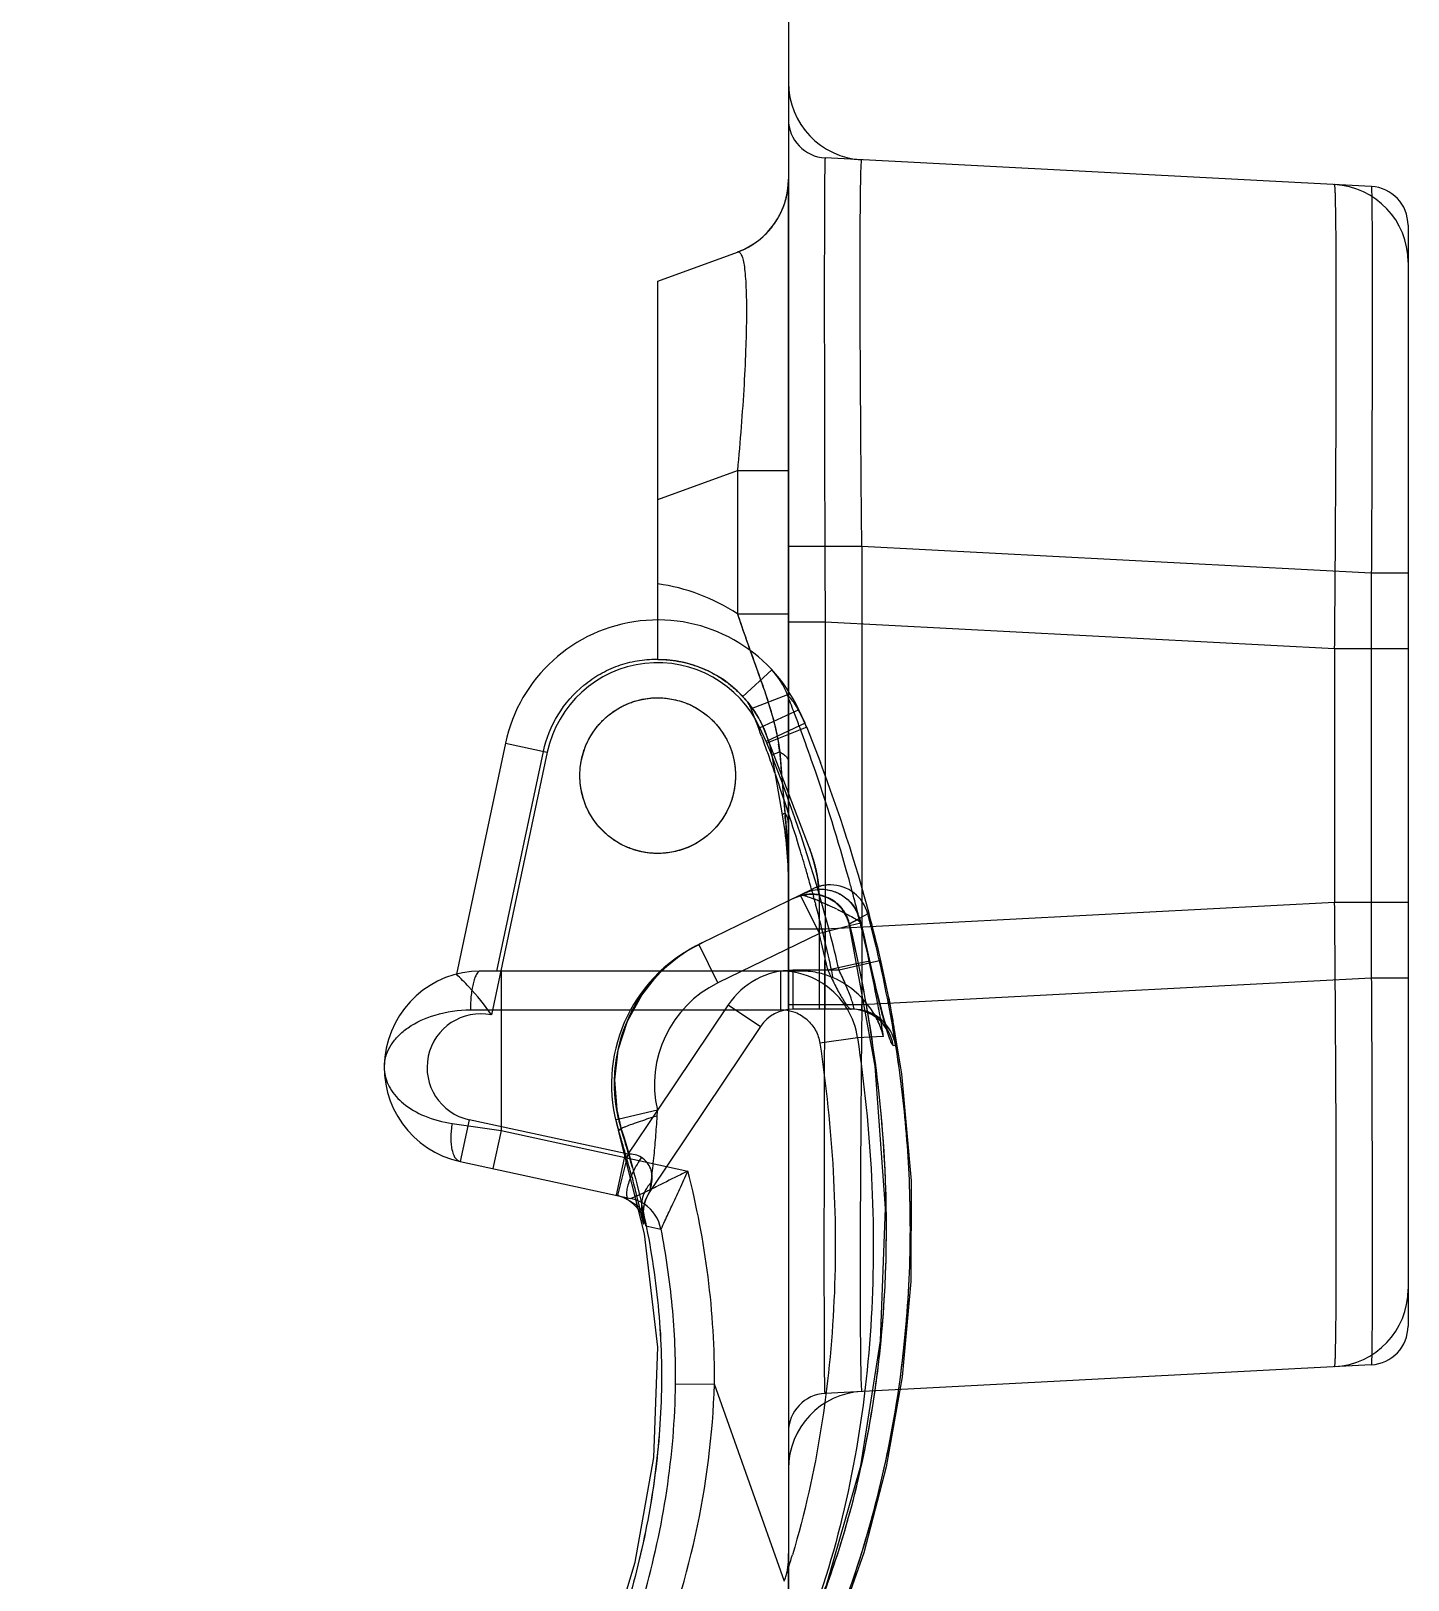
# Model space of a CAD drawing. Header units: millimetres. Extents: x 23075 to 24509, y -21593 to -20579.
# Drawn here: x 23379.43 to 23397.21, y -20778.27 to -20758.27 of the extents above; entities that cross this region are included whole.
import ezdxf

# ---------------------------------------------------------------- set-up
doc = ezdxf.new("R2010")
doc.units = ezdxf.units.MM
doc.header["$LTSCALE"] = 8
doc.layers.add('Cav-cor', color=30, linetype='Continuous')

# ---------------------------------------------------------------- blocks, each defined once
blk = doc.blocks.new('20160901.135302')
at = {"layer": 'Cav-cor', "color": 241}
for p, q in [((-3.62, 171.689), (-3.62, 148.389)), ((-3.62, 171.689), (-3.62, 148.389)), ((-3.62, 171.689), (-3.62, 148.389)), ((3.906, 148.294), (-3.146, 148.664)), ((-3.62, 137.674), (-3.62, 148.389)), ((4.38, 147.795), (4.38, 133.582)), ((-5.308, 147.074), (-4.278, 147.449)), ((-5.308, 147.074), (-4.278, 147.449)), ((-5.308, 147.074), (-4.278, 147.449)), ((-5.308, 142.189), (-5.308, 147.074)), ((-5.308, 142.189), (-5.308, 147.074)), ((-5.308, 142.189), (-5.308, 147.074)), ((-5.308, 144.255), (-4.278, 144.63)), ((-4.278, 144.63), (-4.278, 142.778)), ((-4.278, 144.63), (-3.62, 144.63)), ((-2.672, 143.646), (-3.62, 143.646)), ((-2.672, 143.646), (-2.672, 137.731)), ((3.906, 143.301), (-2.672, 143.646)), ((3.906, 143.301), (3.906, 138.076)), ((4.38, 143.301), (3.906, 143.301)), ((-4.278, 142.778), (-3.62, 142.778)), ((-3.146, 142.672), (-3.62, 142.672)), ((-3.146, 142.672), (-3.146, 138.705)), ((3.432, 142.327), (-3.146, 142.672)), ((-4.113, 142.3), (-4.01, 142.014)), ((3.432, 142.327), (3.432, 139.05)), ((4.38, 142.327), (3.432, 142.327)), ((-3.835, 142.056), (-4.209, 141.709)), ((-3.633, 141.731), (-4.101, 141.55)), ((-3.487, 141.538), (-3.988, 141.304)), ((-3.406, 141.364), (-3.487, 141.538)), ((-3.426, 141.403), (-3.465, 141.487)), ((-3.4, 141.347), (-3.426, 141.403)), ((-3.907, 141.131), (-3.988, 141.304)), ((-3.966, 141.198), (-3.942, 141.133)), ((-3.406, 141.365), (-3.907, 141.131)), ((-3.349, 139.751), (-3.906, 141.221)), ((-3.349, 139.751), (-3.906, 141.221)), ((-3.349, 139.751), (-3.906, 141.221)), ((-3.384, 141.313), (-3.897, 141.108)), ((-3.484, 141.337), (-3.464, 141.285)), ((-3.383, 141.312), (-3.4, 141.347)), ((-3.384, 141.313), (-3.383, 141.312)), ((-3.383, 141.312), (-3.208, 140.86)), ((-7.275, 141.106), (-7.908, 138.126)), ((-7.386, 138.166), (-6.783, 141.002)), ((-7.275, 141.106), (-6.734, 140.992)), ((-3.733, 140.995), (-3.71, 140.727)), ((-6.734, 140.992), (-7.455, 137.599)), ((-3.696, 140.182), (-3.831, 140.949)), ((-3.71, 140.727), (-3.709, 140.713)), ((-3.709, 140.713), (-3.708, 140.698)), ((-3.708, 140.698), (-3.666, 140.204)), ((-3.666, 140.204), (-3.664, 140.184)), ((-4.739, 138.528), (-3.303, 139.228)), ((-4.739, 138.528), (-3.303, 139.228)), ((-3.557, 139.104), (-3.302, 139.226)), ((-3.325, 139.231), (-3.32, 139.216)), ((-3.32, 139.216), (-3.316, 139.199)), ((-3.316, 139.199), (-3.312, 139.186)), ((-3.302, 139.226), (-3.303, 139.228)), ((-3.23, 139.257), (-3.23, 139.255)), ((-3.215, 139.259), (-3.216, 139.261)), ((-3.439, 139.144), (-3.556, 139.103)), ((-3.459, 139.137), (-3.464, 139.148)), ((-3.221, 138.65), (-3.459, 139.137)), ((-3.318, 139.156), (-3.439, 139.144)), ((-3.221, 139.145), (-3.318, 139.156)), ((-3.312, 139.186), (-3.306, 139.165)), ((-3.306, 139.165), (-3.297, 139.129)), ((-3.276, 139.052), (-3.27, 139.029)), ((-3.221, 139.148), (-3.221, 139.145)), ((-3.218, 137.674), (-3.218, 139.042)), ((3.432, 139.05), (-3.146, 138.705)), ((4.38, 139.05), (3.432, 139.05)), ((-2.595, 138.904), (-2.83, 138.776)), ((-2.83, 138.776), (-2.71, 138.842)), ((-3.218, 138.652), (-4.532, 138.012)), ((-3.146, 138.705), (-3.62, 138.705)), ((-2.831, 138.748), (-3.218, 138.652)), ((-3.176, 138.662), (-3.173, 138.65)), ((-3.146, 138.638), (-3.148, 138.175)), ((-3.146, 138.705), (-3.146, 138.651)), ((-3.146, 138.651), (-3.146, 138.638)), ((-2.83, 138.776), (-2.836, 138.775)), ((-2.685, 138.784), (-2.831, 138.748)), ((-2.685, 138.784), (-2.688, 138.783)), ((-4.776, 138.508), (-4.739, 138.528)), ((-4.773, 138.505), (-4.774, 138.508)), ((-4.532, 138.012), (-4.773, 138.505)), ((-4.738, 138.526), (-4.739, 138.528)), ((-3.116, 138.199), (-3.111, 138.176)), ((-2.741, 138.257), (-3.111, 138.176)), ((-2.427, 138.3), (-2.966, 138.176)), ((-2.571, 138.294), (-2.741, 138.257)), ((-3.456, 138.166), (-7.595, 138.166)), ((-7.331, 138.166), (-7.331, 136.106)), ((-5.352, 138.064), (-5.517, 137.853)), ((-3.723, 138.166), (-3.723, 137.664)), ((-3.563, 138.176), (-3.563, 137.674)), ((-3.111, 138.176), (-3.563, 138.176)), ((-3.148, 138.175), (-3.15, 137.671)), ((-2.966, 138.176), (-3.111, 138.176)), ((3.906, 138.076), (-2.672, 137.731)), ((4.38, 138.076), (3.906, 138.076)), ((-5.517, 137.852), (-5.704, 137.513)), ((-7.726, 137.664), (-3.723, 137.664)), ((-4.398, 137.731), (-5.312, 136.369)), ((-4.398, 137.731), (-3.981, 137.451)), ((-2.672, 137.731), (-3.62, 137.731)), ((-3.62, 137.674), (-3.62, 130.644)), ((-2.812, 137.674), (-3.563, 137.674)), ((-2.733, 137.668), (-2.812, 137.674)), ((-2.782, 137.674), (-2.812, 137.674)), ((-2.673, 137.653), (-2.672, 137.731)), ((-5.704, 137.513), (-5.822, 137.144)), ((-3.981, 137.451), (-5.41, 135.32)), ((-2.728, 137.305), (-3.214, 137.233)), ((-2.566, 137.313), (-2.728, 137.305)), ((-2.484, 137.316), (-2.566, 137.313)), ((-2.392, 137.32), (-2.484, 137.316)), ((-2.268, 137.206), (-2.237, 137.207)), ((-5.822, 137.144), (-5.867, 136.76)), ((-5.867, 136.76), (-5.837, 136.374)), ((-7.961, 136.197), (-7.331, 136.106)), ((-7.741, 136.246), (-7.858, 135.706)), ((-5.728, 135.811), (-7.741, 136.246)), ((-5.805, 136.253), (-5.85, 136.243)), ((-5.837, 136.374), (-5.778, 136.126)), ((-5.312, 136.369), (-5.805, 136.253)), ((-5.312, 136.369), (-5.692, 135.802)), ((-7.331, 136.106), (-7.437, 135.615)), ((-7.331, 136.106), (-5.193, 135.644)), ((-5.815, 136.109), (-5.778, 136.126)), ((-5.778, 136.126), (-5.78, 136.125)), ((-5.778, 136.126), (-5.778, 136.126)), ((-5.743, 136.011), (-5.745, 136.01)), ((-5.743, 136.011), (-5.7, 135.865)), ((-5.743, 136.011), (-5.743, 136.011)), ((-5.728, 135.811), (-5.845, 135.271)), ((-5.692, 135.802), (-5.828, 135.267)), ((-5.7, 135.865), (-5.674, 135.776)), ((-7.858, 135.706), (-5.654, 135.229)), ((-5.674, 135.776), (-5.646, 135.675)), ((-5.193, 135.644), (-4.917, 135.584)), ((-5.556, 135.274), (-5.651, 135.229)), ((-5.505, 135.035), (-5.512, 135.069)), ((-5.512, 135.069), (-5.511, 135.069)), ((-5.511, 135.069), (-5.509, 135.059)), ((-5.511, 135.069), (-5.508, 135.052)), ((-5.509, 135.059), (-5.498, 135.012)), ((-5.508, 135.052), (-5.509, 135.059)), ((-5.498, 135.012), (-5.49, 134.98)), ((-5.495, 134.975), (-5.495, 134.973)), ((-5.493, 134.902), (-5.487, 134.911)), ((-5.49, 134.98), (-5.485, 134.962)), ((-5.485, 134.962), (-5.482, 134.954)), ((-5.46, 134.878), (-5.267, 134.833)), ((3.906, 133.083), (-3.146, 132.713)), ((-5.078, 132.837), (-4.576, 132.831)), ((-3.673, 130.284), (-4.576, 132.831)), ((-3.62, 116.386), (-3.62, 130.644))]:
    blk.add_line(p, q, dxfattribs=at)
for points in [[(-3.414, 139.172), (-3.322, 139.206), (-3.227, 139.222)], [(-3.227, 139.222), (-3.199, 139.223), (-3.132, 139.219), (-3.067, 139.206), (-3.006, 139.186), (-2.95, 139.159), (-2.899, 139.126), (-2.854, 139.089), (-2.814, 139.049), (-2.781, 139.006), (-2.753, 138.963), (-2.731, 138.919), (-2.714, 138.877), (-2.7, 138.836), (-2.688, 138.794), (-2.685, 138.784)], [(-2.836, 138.775), (-2.866, 138.863), (-2.928, 138.965), (-3.013, 139.05), (-3.116, 139.112), (-3.221, 139.145)], [(-4.693, 127.292), (-3.787, 128.751), (-3.13, 130.239), (-2.686, 131.778), (-2.432, 133.393), (-2.365, 135.106), (-2.499, 136.938), (-2.836, 138.775)], [(-2.685, 138.784), (-2.657, 138.669), (-2.598, 138.415)], [(-2.598, 138.415), (-2.534, 138.131), (-2.51, 138.023), (-2.486, 137.922), (-2.463, 137.827), (-2.441, 137.741), (-2.42, 137.662), (-2.401, 137.592), (-2.384, 137.53), (-2.368, 137.479), (-2.355, 137.438), (-2.345, 137.408), (-2.342, 137.399)], [(-2.324, 137.821), (-2.16, 136.839), (-2.037, 135.459), (-2.041, 134.157), (-2.152, 132.928), (-2.357, 131.764), (-2.647, 130.656), (-3.019, 129.598), (-3.462, 128.606), (-3.967, 127.685), (-4.531, 126.83), (-5.133, 126.051), (-5.764, 125.341), (-6.418, 124.686), (-7.094, 124.079), (-7.783, 123.531), (-8.485, 123.051), (-9.194, 122.646), (-9.891, 122.323), (-10.557, 122.083), (-11.173, 121.917), (-11.733, 121.8), (-12.273, 121.709)], [(-2.628, 137.641), (-2.635, 137.644), (-2.733, 137.668)], [(-2.342, 137.399), (-2.339, 137.392), (-2.339, 137.392), (-2.349, 137.412), (-2.374, 137.451), (-2.415, 137.502), (-2.474, 137.556), (-2.548, 137.605), (-2.628, 137.641)], [(-13.4, 123.037), (-12.124, 123.48), (-10.794, 124.057), (-9.609, 124.721), (-8.589, 125.463), (-7.744, 126.272), (-7.048, 127.161), (-6.464, 128.161), (-5.975, 129.291), (-5.597, 130.536), (-5.359, 131.885), (-5.308, 133.31), (-5.479, 134.771), (-5.815, 136.109)], [(-5.778, 136.126), (-5.771, 136.103), (-5.743, 136.011)], [(-5.482, 134.954), (-5.482, 134.952), (-5.482, 134.952), (-5.487, 134.968), (-5.501, 134.999), (-5.521, 135.038), (-5.548, 135.077), (-5.579, 135.116), (-5.617, 135.154), (-5.664, 135.191), (-5.673, 135.197)], [(-5.444, 135.259), (-5.466, 135.206), (-5.482, 135.153), (-5.492, 135.101)], [(-5.404, 135.329), (-5.417, 135.31), (-5.444, 135.259)], [(-5.495, 134.973), (-5.495, 134.974), (-5.496, 134.98), (-5.498, 134.993), (-5.501, 135.012), (-5.505, 135.035)], [(-5.492, 135.101), (-5.497, 135.052), (-5.498, 135.012)], [(-5.498, 135.012), (-5.496, 134.985), (-5.495, 134.975)]]:
    blk.add_lwpolyline(points, dxfattribs=at)
blk.add_circle((-5.308, 140.689), 1.005, dxfattribs=at)
for centre, radius, start, end in [((-2.62, 149.638), 1, 179.9997, 267), ((-3.12, 149.163), 0.5, 179.9994, 267), ((-4.62, 148.389), 1, 290, 0), ((3.38, 147.32), 1, 0, 87), ((3.88, 147.795), 0.5, 0, 87), ((-5.65, 140.689), 2.499, 56.6979, 82.1421), ((-5.308, 140.689), 2.01, 25, 168), ((-5.308, 140.689), 1.457, 25, 168), ((-5.308, 140.689), 1.5, 90, 90.4306), ((-5.308, 140.689), 1.5, 20.7778, 90), ((-21.388, 135.777), 18.464, 19.3185, 19.7445), ((-4.573, 141.371), 1.007, 20.972, 42.8517), ((-4.581, 141.363), 0.515, 21.2417, 30.8111), ((-4.177, 141.19), 0.768, 43.218, 44.8749), ((-30.265, 131.397), 28.566, 20.7452, 21.2093), ((-30.082, 131.448), 27.876, 20.4725, 21.2469), ((-29.551, 131.667), 27.803, 20.3531, 20.7449), ((-4.246, 141.184), 0.838, 21.2201, 25.0048), ((-5.308, 140.689), 1.5, 10, 20.7778), ((-28.3, 132.127), 26.47, 19.1866, 20.2397), ((-4.316, 140.939), 1.005, 21.7709, 24.9711), ((-28.775, 131.936), 26.481, 19.867, 20.322), ((-4.317, 140.94), 0.453, 21.7929, 25.0014), ((-6.455, 140.66), 2.742, 7.0106, 9.1122), ((-28.115, 132.174), 25.779, 19.3268, 19.8673), ((-25.433, 133.103), 23.442, 15.4491, 19.2383), ((-26.2, 132.832), 23.754, 16.8415, 19.3582), ((-8.62, 139.313), 5, 0, 10), ((-13.067, 139.262), 9.448, 3.8809, 5.6048), ((-3.883, 140.051), 0.263, 0.0552, 11.2981), ((-12.387, 139.307), 8.767, 0.0446, 3.8881), ((-24.124, 133.472), 21.582, 16.0415, 16.811), ((-5.218, 139.042), 2, 3.0378, 20.7778), ((-23.511, 133.649), 20.944, 15.4579, 16.04), ((-3.082, 138.774), 0.505, 105.3985, 116.0099), ((-3.082, 138.774), 0.506, 107.0744, 116.0088), ((-3.081, 138.773), 0.506, 105.3985, 107.0779), ((-3.076, 138.749), 0.529, 95.5398, 105.3222), ((-3.087, 138.755), 0.523, 94.3431, 96.6061), ((-3.075, 138.753), 0.525, 91.236, 95.5868), ((-3.08, 138.776), 0.502, 14.8666, 89.7355), ((-3.08, 138.776), 0.502, 14.8666, 89.7355), ((-23.344, 133.702), 21.269, 14.9695, 15.3917), ((-22.796, 133.848), 20.702, 14.0212, 14.9718), ((-3.317, 138.611), 0.547, 102.7093, 115.9412), ((-3.32, 138.624), 0.534, 90.3887, 102.6499), ((-3.32, 138.632), 0.526, 79.1322, 90.3742), ((-7.482, 128.63), 11.274, 68.1243, 68.2866), ((-23.028, 133.782), 20.443, 14.9398, 15.1626), ((-5.85, 132.695), 6.894, 67.8496, 68.1221), ((-22.673, 133.876), 20.076, 14.1533, 14.8733), ((-5.215, 134.255), 5.209, 67.4677, 67.8493), ((-20.3, 134.19), 17.786, 12.9497, 16.225), ((-5.218, 139.042), 2, 2.8736, 3.0378), ((-5.218, 139.042), 2, 0, 2.8736), ((-5.827, 133.018), 6.587, 64.5242, 65.6179), ((-22.366, 133.956), 20.258, 13.8454, 14.0184), ((-21.701, 134.117), 19.575, 12.2487, 13.8535), ((-19.942, 134.278), 17.97, 12.9306, 14.9319), ((-20.119, 134.452), 17.411, 12.4273, 13.9108), ((-22.328, 133.963), 19.72, 13.7844, 14.1522), ((-21.797, 134.092), 19.174, 12.4108, 13.7509), ((-20.122, 134.462), 17.962, 12.316, 13.9201), ((-3.895, 136.701), 2.01, 116, 197.1464), ((-3.857, 136.719), 2.013, 115.9887, 197.1577), ((-3.858, 136.719), 2.011, 116.006, 197.1622), ((-3.892, 136.7), 2.012, 116.0094, 136.9257), ((-21.3, 134.203), 18.665, 11.9873, 12.4066), ((-20.639, 134.348), 18.487, 10.7284, 12.2472), ((-18.798, 134.53), 16.799, 11.2991, 12.9692), ((-7.595, 136.922), 1.244, 90, 257.797), ((-3.853, 136.716), 2.017, 138.0293, 142.8256), ((-3.896, 136.704), 2.006, 136.9386, 138.0633), ((-3.893, 136.702), 1.457, 116.0001, 193.2061), ((-3.563, 137.171), 1.005, 90, 146.135), ((-3.723, 137.158), 1.008, 63.0436, 89.9945), ((-3.456, 137.135), 1.031, 76.6585, 89.9817), ((-3.722, 137.162), 1.004, 30.732, 63.0346), ((-3.454, 137.144), 1.022, 66.2378, 76.6319), ((-13.682, 135.548), 11.583, 10.2641, 11.317), ((-7.595, 136.922), 0.691, 78.3506, 257.797), ((-3.563, 137.171), 0.502, 90, 146.135), ((-3.723, 137.134), 0.529, 84.2625, 89.9916), ((-3.723, 137.138), 0.526, 68.8735, 84.266), ((-3.721, 137.143), 0.521, 58.9526, 68.857), ((-3.721, 137.162), 1.003, 8.2712, 30.732), ((-2.813, 137.122), 0.552, 8.793, 89.9334), ((-2.783, 137.121), 0.552, 8.9441, 89.9687), ((-19.909, 134.488), 17.744, 9.8376, 10.7238), ((-3.718, 137.147), 0.515, 48.9779, 58.9379), ((-3.438, 137.057), 1.078, 24.7866, 28.3677), ((-3.425, 137.064), 1.063, 13.9751, 24.788), ((-19.536, 134.553), 17.366, 9.3902, 9.836), ((-19.357, 134.583), 17.184, 9.1671, 9.3898), ((-3.853, 136.719), 2.016, 168.7019, 178.2789), ((-8.34, 136.922), 0.499, 174.8795, 186.4305), ((-3.852, 136.72), 2.018, 189.0068, 194.8494), ((-3.898, 136.701), 2.005, 193.2077, 197.1583), ((-4.047, 136.218), 1.274, 173.2066, 176.5762), ((-20.032, 131.718), 14.881, 16.7221, 17.1648), ((-5.625, 135.8), 0.365, 115.4441, 117.0203), ((-19.337, 131.937), 14.189, 16.6845, 17.1694), ((-19.337, 131.937), 14.189, 16.6845, 17.1694), ((-19.747, 131.803), 14.584, 16.3778, 16.7224), ((-87.584, 111.367), 85.469, 16.61858, 16.75838), ((-23.116, 130.803), 18.137, 15.4687, 16.6882), ((-19.505, 131.874), 14.331, 15.5305, 16.3775), ((-5.951, 134.778), 1.056, 75.8111, 77.7967), ((-19.293, 131.934), 14.111, 14.686, 15.5269), ((-10.167, 134.415), 4.694, 15.0132, 15.6225), ((-18.671, 163.102), 30.764, 295.576, 295.7519), ((-5.951, 134.778), 0.504, 75.8127, 77.7968), ((-5.95, 134.782), 0.5, 71.4374, 75.8165), ((-5.954, 134.779), 0.504, 11.3474, 56.1485), ((-5.761, 134.737), 0.503, 63.4721, 77.7531), ((-16.622, 158.823), 26.02, 295.1692, 295.4307), ((-4.952, 135.012), 0.552, 146.1315, 179.0231), ((-4.946, 135.021), 0.552, 147.2297, 184.6876), ((-16.969, 159.547), 26.822, 295.4352, 295.574), ((-4.951, 135.025), 0.547, 146.1368, 147.2474), ((-5.758, 134.742), 0.498, 56.0494, 63.4616), ((13.846, 139.826), 19.934, 193.8546, 193.9891), ((-9.18, 134.374), 3.734, 9.3956, 10.469), ((-4.949, 135.013), 0.555, 179.0231, 191.4647), ((-5.76, 134.739), 0.502, 10.8327, 56.0512), ((-7.941, 134.58), 2.478, 9.1474, 9.3638), ((-4.946, 135.021), 0.552, 184.6876, 191.5338), ((3.38, 134.057), 1, 273, 0), ((3.88, 133.582), 0.5, 273, 0), ((-2.62, 131.74), 1, 93, 180.0003), ((-3.12, 132.214), 0.5, 93, 180.0006), ((-14.641, 133.942), 11.558, 342.589, 343.3478), ((-14.482, 133.892), 11.391, 341.9537, 342.5887), ((-4.845, 130.639), 1.225, 344.1177, 347.0063)]:
    blk.add_arc(centre, radius, start, end, dxfattribs=at)
at = {"layer": 'Cav-cor', "color": 241, "extrusion": (0, 0, -1)}
blk.add_ellipse((-4.62, 130.644), major_axis=(0, 1.12), ratio=0.892507, start_param=1.570796, end_param=1.823828, dxfattribs=at)
at = {"layer": 'Cav-cor', "color": 241}
for points, knots in [([(-3.146, 148.664), (-3.147, 148.664), (-3.147, 148.66), (-3.148, 148.656), (-3.148, 148.646), (-3.149, 148.634), (-3.149, 148.618), (-3.15, 148.589), (-3.151, 148.544), (-3.152, 148.48), (-3.153, 148.402), (-3.153, 148.31), (-3.154, 148.204), (-3.155, 148.085), (-3.156, 147.901), (-3.156, 147.639), (-3.157, 147.29), (-3.157, 146.897), (-3.157, 146.462), (-3.156, 145.991), (-3.155, 145.488), (-3.154, 144.768), (-3.151, 143.826), (-3.148, 143.062), (-3.146, 142.672)], [0, 0, 0, 0, 0.000314, 0.001215, 0.002715, 0.004812, 0.007507, 0.010799, 0.019167, 0.029894, 0.042959, 0.058328, 0.075967, 0.095835, 0.117883, 0.168306, 0.226752, 0.292659, 0.365392, 0.444245, 0.528456, 0.617209, 0.804867, 1, 1, 1, 1]), ([(-2.672, 143.646), (-2.676, 143.971), (-2.682, 144.608), (-2.687, 145.393), (-2.691, 145.993), (-2.693, 146.412), (-2.694, 146.805), (-2.694, 147.167), (-2.694, 147.495), (-2.693, 147.786), (-2.691, 148.037), (-2.689, 148.22), (-2.687, 148.345), (-2.685, 148.421), (-2.684, 148.486), (-2.682, 148.54), (-2.68, 148.581), (-2.678, 148.609), (-2.676, 148.625), (-2.675, 148.632), (-2.674, 148.636), (-2.673, 148.639), (-2.672, 148.639)], [0, 0, 0, 0, 0.195129, 0.382795, 0.471553, 0.555768, 0.634624, 0.707355, 0.773256, 0.831691, 0.882097, 0.923991, 0.941618, 0.956976, 0.970029, 0.980745, 0.989105, 0.995089, 0.997189, 0.998696, 0.999617, 1, 1, 1, 1]), ([(3.432, 142.327), (3.436, 142.717), (3.442, 143.481), (3.447, 144.423), (3.451, 145.142), (3.453, 145.645), (3.454, 146.116), (3.454, 146.55), (3.454, 146.944), (3.453, 147.293), (3.451, 147.555), (3.45, 147.739), (3.448, 147.858), (3.447, 147.964), (3.445, 148.056), (3.444, 148.134), (3.442, 148.199), (3.44, 148.244), (3.438, 148.272), (3.437, 148.289), (3.436, 148.301), (3.435, 148.311), (3.434, 148.316), (3.433, 148.319), (3.432, 148.319)], [0, 0, 0, 0, 0.195054, 0.38261, 0.47131, 0.555472, 0.634284, 0.706986, 0.772876, 0.831319, 0.881756, 0.903817, 0.923703, 0.941362, 0.956757, 0.96985, 0.98061, 0.989014, 0.992325, 0.995042, 0.997162, 0.998688, 0.999623, 1, 1, 1, 1]), ([(3.906, 148.294), (3.907, 148.294), (3.907, 148.291), (3.908, 148.287), (3.908, 148.279), (3.909, 148.269), (3.909, 148.255), (3.91, 148.232), (3.911, 148.194), (3.912, 148.141), (3.913, 148.075), (3.913, 147.999), (3.914, 147.91), (3.915, 147.811), (3.916, 147.657), (3.916, 147.44), (3.917, 147.149), (3.917, 146.821), (3.917, 146.459), (3.916, 146.066), (3.915, 145.647), (3.914, 145.047), (3.911, 144.263), (3.908, 143.626), (3.906, 143.301)], [0, 0, 0, 0, 0.000333, 0.00125, 0.002763, 0.004873, 0.007581, 0.010885, 0.019277, 0.030027, 0.043111, 0.0585, 0.076155, 0.096035, 0.118095, 0.16853, 0.226979, 0.292878, 0.365592, 0.44442, 0.5286, 0.61732, 0.804912, 1, 1, 1, 1]), ([(-4.278, 147.449), (-4.274, 147.451), (-4.265, 147.452), (-4.252, 147.447), (-4.24, 147.435), (-4.224, 147.407), (-4.207, 147.355), (-4.191, 147.273), (-4.178, 147.163), (-4.169, 147.027), (-4.163, 146.864), (-4.162, 146.677), (-4.164, 146.467), (-4.172, 146.151), (-4.193, 145.724), (-4.229, 145.186), (-4.261, 144.817), (-4.278, 144.63)], [0, 0, 0, 0, 0.004496, 0.009042, 0.014595, 0.021768, 0.042083, 0.071284, 0.109801, 0.157702, 0.214767, 0.280483, 0.354089, 0.434615, 0.611918, 0.803158, 1, 1, 1, 1]), ([(-4.278, 142.778), (-4.229, 142.63), (-4.127, 142.336), (-3.966, 141.897), (-3.818, 141.455), (-3.752, 141.149), (-3.733, 140.995)], [0, 0, 0, 0, 0.250472, 0.500571, 0.750045, 1, 1, 1, 1]), ([(-4.278, 142.778), (-4.265, 142.738), (-4.211, 142.578), (-4.155, 142.419), (-4.113, 142.3)], [0, 0, 0, 0, 0.249347, 1, 1, 1, 1]), ([(-6.783, 141.002), (-6.748, 141.167), (-6.62, 141.489), (-6.336, 141.814), (-6.055, 142.006), (-5.823, 142.114), (-5.575, 142.18), (-5.405, 142.192), (-5.32, 142.192)], [0, 0, 0, 0, 0.249464, 0.499042, 0.624258, 0.749554, 0.874765, 1, 1, 1, 1]), ([(-3.543, 141.624), (-3.549, 141.632), (-3.572, 141.664), (-3.598, 141.694), (-3.618, 141.716)], [0, 0, 0, 0, 0.263111, 1, 1, 1, 1]), ([(-3.465, 141.487), (-3.472, 141.503), (-3.496, 141.55), (-3.523, 141.595), (-3.543, 141.624)], [0, 0, 0, 0, 0.332558, 1, 1, 1, 1]), ([(-3.831, 140.949), (-3.832, 140.952), (-3.823, 140.961), (-3.805, 140.97), (-3.773, 140.982), (-3.748, 140.99), (-3.733, 140.995)], [0, 0, 0, 0, 0.089292, 0.280675, 0.584793, 1, 1, 1, 1]), ([(-3.733, 140.995), (-3.728, 140.928), (-3.705, 140.665), (-3.682, 140.401), (-3.666, 140.204)], [0, 0, 0, 0, 0.25195, 1, 1, 1, 1]), ([(-3.733, 140.995), (-3.716, 140.986), (-3.68, 140.964), (-3.635, 140.924), (-3.62, 140.884), (-3.62, 140.867)], [0, 0, 0, 0, 0.324281, 0.70646, 1, 1, 1, 1]), ([(-3.696, 140.182), (-3.697, 140.186), (-3.684, 140.196), (-3.674, 140.2), (-3.666, 140.204)], [0, 0, 0, 0, 0.307669, 1, 1, 1, 1]), ([(-3.666, 140.204), (-3.658, 140.129), (-3.632, 139.833), (-3.62, 139.536), (-3.62, 139.313)], [0, 0, 0, 0, 0.25145, 1, 1, 1, 1]), ([(-3.666, 140.204), (-3.651, 140.18), (-3.628, 140.131), (-3.62, 140.078), (-3.62, 140.052)], [0, 0, 0, 0, 0.514945, 1, 1, 1, 1]), ([(-3.227, 139.221), (-3.169, 139.225), (-3.052, 139.211), (-2.894, 139.133), (-2.772, 139.006), (-2.724, 138.898), (-2.71, 138.842)], [0, 0, 0, 0, 0.249345, 0.499221, 0.749537, 1, 1, 1, 1]), ([(-3.078, 139.278), (-3.101, 139.278), (-3.148, 139.276), (-3.193, 139.267), (-3.216, 139.261)], [0, 0, 0, 0, 0.499108, 1, 1, 1, 1]), ([(-3.221, 139.148), (-3.277, 139.159), (-3.394, 139.162), (-3.505, 139.128), (-3.556, 139.103)], [0, 0, 0, 0, 0.500455, 1, 1, 1, 1]), ([(-3.464, 139.148), (-3.461, 139.149), (-3.449, 139.148), (-3.439, 139.147), (-3.432, 139.145)], [0, 0, 0, 0, 0.342898, 1, 1, 1, 1]), ([(-3.432, 139.145), (-3.429, 139.145), (-3.413, 139.141), (-3.397, 139.136), (-3.385, 139.132)], [0, 0, 0, 0, 0.212996, 1, 1, 1, 1]), ([(-3.385, 139.132), (-3.379, 139.13), (-3.354, 139.121), (-3.33, 139.112), (-3.311, 139.104)], [0, 0, 0, 0, 0.22285, 1, 1, 1, 1]), ([(-2.83, 138.776), (-2.841, 138.823), (-2.876, 138.912), (-2.966, 139.025), (-3.084, 139.108), (-3.175, 139.139), (-3.221, 139.148)], [0, 0, 0, 0, 0.250362, 0.500692, 0.750632, 1, 1, 1, 1]), ([(-3.219, 139.067), (-3.21, 139.063), (-3.172, 139.047), (-3.135, 139.031), (-3.108, 139.018)], [0, 0, 0, 0, 0.24168, 1, 1, 1, 1]), ([(3.432, 133.058), (3.433, 133.058), (3.434, 133.062), (3.435, 133.066), (3.436, 133.076), (3.437, 133.088), (3.438, 133.105), (3.44, 133.133), (3.442, 133.178), (3.444, 133.243), (3.445, 133.321), (3.447, 133.413), (3.448, 133.519), (3.45, 133.638), (3.451, 133.823), (3.453, 134.084), (3.454, 134.433), (3.454, 134.827), (3.454, 135.261), (3.453, 135.732), (3.451, 136.235), (3.447, 136.955), (3.442, 137.896), (3.436, 138.66), (3.432, 139.05)], [0, 0, 0, 0, 0.000377, 0.001312, 0.002838, 0.004958, 0.007675, 0.010986, 0.01939, 0.03015, 0.043243, 0.058638, 0.076297, 0.096183, 0.118244, 0.168681, 0.227124, 0.293014, 0.365716, 0.444528, 0.52869, 0.61739, 0.804945, 1, 1, 1, 1]), ([(-12.625, 121.73), (-12.449, 121.741), (-12.096, 121.77), (-11.572, 121.842), (-11.056, 121.944), (-10.539, 122.083), (-10, 122.272), (-9.417, 122.527), (-8.782, 122.868), (-8.11, 123.301), (-7.425, 123.819), (-6.748, 124.408), (-6.08, 125.053), (-5.415, 125.767), (-4.75, 126.582), (-4.083, 127.536), (-3.446, 128.662), (-2.882, 129.957), (-2.443, 131.375), (-2.162, 132.829), (-2.039, 134.226), (-2.044, 135.513), (-2.147, 136.697), (-2.33, 137.818), (-2.499, 138.545), (-2.595, 138.905)], [0, 0, 0, 0, 0.023614, 0.047163, 0.070403, 0.09372, 0.118568, 0.146402, 0.178502, 0.214504, 0.252935, 0.29291, 0.33398, 0.376765, 0.422845, 0.474135, 0.531783, 0.595056, 0.662002, 0.729207, 0.792109, 0.848658, 0.900594, 0.950398, 1, 1, 1, 1]), ([(-2.993, 138.965), (-2.985, 138.961), (-2.954, 138.946), (-2.922, 138.93), (-2.899, 138.918)], [0, 0, 0, 0, 0.256866, 1, 1, 1, 1]), ([(-2.899, 138.918), (-2.888, 138.913), (-2.85, 138.893), (-2.813, 138.873), (-2.786, 138.858)], [0, 0, 0, 0, 0.274475, 1, 1, 1, 1]), ([(-2.786, 138.858), (-2.765, 138.847), (-2.73, 138.829), (-2.702, 138.801), (-2.691, 138.79)], [0, 0, 0, 0, 0.597104, 1, 1, 1, 1]), ([(-2.688, 138.783), (-2.69, 138.791), (-2.694, 138.804), (-2.699, 138.82), (-2.703, 138.831), (-2.706, 138.837), (-2.707, 138.84), (-2.709, 138.842), (-2.71, 138.842)], [0, 0, 0, 0, 0.363345, 0.674322, 0.801569, 0.902828, 0.970949, 1, 1, 1, 1]), ([(-13.03, 121.588), (-12.572, 121.674), (-11.89, 121.833), (-11.004, 122.122), (-10.139, 122.473), (-9.11, 123.026), (-8.156, 123.7), (-7.439, 124.295), (-6.921, 124.765), (-6.419, 125.252), (-5.772, 125.924), (-5.013, 126.81), (-4.206, 127.955), (-3.531, 129.183), (-3.008, 130.483), (-2.64, 131.836), (-2.346, 133.679), (-2.318, 136.022), (-2.615, 137.87), (-2.83, 138.776)], [0, 0, 0, 0, 0.06248, 0.093736, 0.124996, 0.187487, 0.249987, 0.28125, 0.312513, 0.343777, 0.375041, 0.437554, 0.500063, 0.562572, 0.625085, 0.687607, 0.750135, 0.875058, 1, 1, 1, 1]), ([(-12.25, 121.756), (-11.813, 121.863), (-11.165, 122.055), (-10.333, 122.396), (-9.527, 122.794), (-8.76, 123.269), (-8.037, 123.802), (-7.515, 124.23), (-7.012, 124.68), (-6.525, 125.146), (-6.053, 125.628), (-5.448, 126.293), (-4.743, 127.17), (-4, 128.298), (-3.387, 129.503), (-2.918, 130.77), (-2.592, 132.081), (-2.337, 133.863), (-2.332, 136.121), (-2.622, 137.902), (-2.83, 138.776)], [0, 0, 0, 0, 0.062479, 0.093737, 0.124997, 0.18749, 0.21875, 0.250011, 0.281272, 0.312533, 0.343794, 0.375055, 0.437563, 0.500068, 0.562575, 0.625088, 0.687608, 0.750133, 0.875059, 1, 1, 1, 1]), ([(-3.146, 132.713), (-3.147, 132.713), (-3.147, 132.717), (-3.148, 132.721), (-3.148, 132.731), (-3.149, 132.743), (-3.149, 132.759), (-3.15, 132.788), (-3.151, 132.833), (-3.152, 132.897), (-3.153, 132.975), (-3.153, 133.067), (-3.154, 133.173), (-3.155, 133.292), (-3.156, 133.476), (-3.156, 133.738), (-3.157, 134.087), (-3.157, 134.48), (-3.157, 134.915), (-3.156, 135.386), (-3.155, 135.889), (-3.154, 136.609), (-3.151, 137.551), (-3.148, 138.315), (-3.146, 138.705)], [0, 0, 0, 0, 0.000314, 0.001215, 0.002715, 0.004812, 0.007507, 0.010799, 0.019167, 0.029894, 0.042959, 0.058328, 0.075967, 0.095835, 0.117883, 0.168306, 0.226752, 0.292659, 0.365392, 0.444245, 0.528456, 0.617209, 0.804867, 1, 1, 1, 1]), ([(-2.691, 138.79), (-2.69, 138.789), (-2.688, 138.787), (-2.686, 138.786), (-2.685, 138.785)], [0, 0, 0, 0, 0.722184, 1, 1, 1, 1]), ([(-2.574, 138.293), (-2.559, 138.223), (-2.528, 138.086), (-2.481, 137.885), (-2.436, 137.7), (-2.393, 137.537), (-2.354, 137.403), (-2.323, 137.311), (-2.302, 137.257), (-2.289, 137.23), (-2.279, 137.214), (-2.271, 137.206), (-2.268, 137.206)], [0, 0, 0, 0, 0.189794, 0.373055, 0.543043, 0.693506, 0.818615, 0.913375, 0.94813, 0.974024, 0.991013, 1, 1, 1, 1]), ([(-7.455, 137.599), (-7.54, 137.729), (-7.689, 137.909), (-7.853, 138.073), (-7.908, 138.126)], [0, 0, 0, 0, 0.671388, 1, 1, 1, 1]), ([(-7.595, 138.166), (-7.616, 138.166), (-7.647, 138.131), (-7.67, 138.078), (-7.69, 138.015), (-7.706, 137.94), (-7.722, 137.821), (-7.726, 137.728), (-7.726, 137.664)], [0, 0, 0, 0, 0.117447, 0.21343, 0.335218, 0.479749, 0.642545, 1, 1, 1, 1]), ([(-3.111, 138.176), (-3.082, 138.113), (-3.038, 138.022), (-2.978, 137.906), (-2.936, 137.831), (-2.898, 137.768), (-2.865, 137.72), (-2.84, 137.69), (-2.823, 137.677), (-2.815, 137.674), (-2.812, 137.674)], [0, 0, 0, 0, 0.351964, 0.514886, 0.662322, 0.789097, 0.890108, 0.9608, 0.984064, 1, 1, 1, 1]), ([(-2.654, 137.8), (-2.68, 137.829), (-2.794, 137.941), (-2.931, 138.03), (-3.042, 138.079)], [0, 0, 0, 0, 0.240996, 1, 1, 1, 1]), ([(-2.782, 137.674), (-2.779, 137.674), (-2.776, 137.686), (-2.778, 137.698), (-2.781, 137.717), (-2.787, 137.739), (-2.798, 137.778), (-2.828, 137.863), (-2.884, 138.001), (-2.937, 138.116), (-2.966, 138.176)], [0, 0, 0, 0, 0.02177, 0.045809, 0.079504, 0.12262, 0.174609, 0.302215, 0.62739, 1, 1, 1, 1]), ([(3.906, 138.076), (3.908, 137.751), (3.911, 137.114), (3.914, 136.33), (3.915, 135.73), (3.916, 135.311), (3.917, 134.918), (3.917, 134.557), (3.917, 134.229), (3.916, 133.938), (3.916, 133.72), (3.915, 133.566), (3.914, 133.467), (3.913, 133.379), (3.913, 133.302), (3.912, 133.237), (3.911, 133.183), (3.91, 133.146), (3.909, 133.122), (3.909, 133.108), (3.908, 133.098), (3.908, 133.09), (3.907, 133.086), (3.907, 133.083), (3.906, 133.083)], [0, 0, 0, 0, 0.195088, 0.38268, 0.4714, 0.55558, 0.634408, 0.707122, 0.773021, 0.83147, 0.881905, 0.903965, 0.923845, 0.9415, 0.956889, 0.969973, 0.980723, 0.989115, 0.992419, 0.995127, 0.997237, 0.99875, 0.999667, 1, 1, 1, 1]), ([(-2.489, 137.57), (-2.5, 137.59), (-2.548, 137.672), (-2.606, 137.748), (-2.654, 137.8)], [0, 0, 0, 0, 0.244415, 1, 1, 1, 1]), ([(-8.837, 136.966), (-8.833, 137.009), (-8.813, 137.096), (-8.751, 137.22), (-8.656, 137.337), (-8.476, 137.485), (-8.163, 137.625), (-7.88, 137.664), (-7.726, 137.664)], [0, 0, 0, 0, 0.090384, 0.186018, 0.290241, 0.405714, 0.676242, 1, 1, 1, 1]), ([(-2.672, 137.731), (-2.676, 137.407), (-2.682, 136.769), (-2.687, 135.984), (-2.691, 135.384), (-2.693, 134.965), (-2.694, 134.572), (-2.694, 134.21), (-2.694, 133.882), (-2.693, 133.591), (-2.691, 133.34), (-2.689, 133.157), (-2.687, 133.033), (-2.685, 132.956), (-2.684, 132.891), (-2.682, 132.837), (-2.68, 132.796), (-2.678, 132.768), (-2.676, 132.753), (-2.675, 132.745), (-2.674, 132.741), (-2.673, 132.738), (-2.672, 132.738)], [0, 0, 0, 0, 0.195129, 0.382795, 0.471553, 0.555768, 0.634624, 0.707355, 0.773256, 0.831691, 0.882097, 0.923991, 0.941618, 0.956976, 0.970029, 0.980745, 0.989105, 0.995089, 0.997189, 0.998696, 0.999617, 1, 1, 1, 1]), ([(-2.237, 137.207), (-2.234, 137.207), (-2.231, 137.22), (-2.232, 137.238), (-2.233, 137.273), (-2.238, 137.319), (-2.246, 137.377), (-2.261, 137.476), (-2.274, 137.556), (-2.284, 137.612)], [0, 0, 0, 0, 0.01989, 0.06992, 0.15221, 0.265962, 0.40979, 0.581669, 1, 1, 1, 1]), ([(-3.38, 137.536), (-3.336, 137.498), (-3.261, 137.405), (-3.222, 137.291), (-3.214, 137.233)], [0, 0, 0, 0, 0.500047, 1, 1, 1, 1]), ([(-3.214, 137.233), (-3.132, 136.684), (-3.016, 135.578), (-3.002, 133.91), (-3.167, 132.249), (-3.409, 131.162), (-3.569, 130.63)], [0, 0, 0, 0, 0.249989, 0.499987, 0.749988, 1, 1, 1, 1]), ([(-2.728, 137.305), (-2.64, 136.708), (-2.517, 135.504), (-2.517, 133.689), (-2.723, 131.885), (-3.015, 130.707), (-3.205, 130.134)], [0, 0, 0, 0, 0.250001, 0.50001, 0.750013, 1, 1, 1, 1]), ([(-8.836, 136.866), (-8.827, 136.791), (-8.77, 136.633), (-8.586, 136.432), (-8.308, 136.274), (-8.084, 136.215), (-7.961, 136.197)], [0, 0, 0, 0, 0.193287, 0.415547, 0.682508, 1, 1, 1, 1]), ([(-7.961, 136.197), (-7.972, 136.138), (-7.981, 136.052), (-7.978, 135.939), (-7.963, 135.828), (-7.92, 135.719), (-7.858, 135.706)], [0, 0, 0, 0, 0.341009, 0.496168, 0.635738, 1, 1, 1, 1]), ([(-5.614, 136.196), (-5.624, 136.193), (-5.66, 136.18), (-5.697, 136.166), (-5.723, 136.156)], [0, 0, 0, 0, 0.278699, 1, 1, 1, 1]), ([(-5.319, 136.294), (-5.345, 136.286), (-5.444, 136.255), (-5.542, 136.222), (-5.614, 136.196)], [0, 0, 0, 0, 0.267573, 1, 1, 1, 1]), ([(-5.319, 136.294), (-5.324, 136.202), (-5.337, 136.02), (-5.357, 135.796), (-5.376, 135.624), (-5.389, 135.506), (-5.401, 135.408), (-5.409, 135.351), (-5.41, 135.328)], [0, 0, 0, 0, 0.285584, 0.563386, 0.696121, 0.820774, 0.92937, 1, 1, 1, 1]), ([(-5.791, 136.126), (-5.797, 136.123), (-5.805, 136.119), (-5.812, 136.113), (-5.814, 136.11), (-5.814, 136.109)], [0, 0, 0, 0, 0.70141, 0.895677, 1, 1, 1, 1]), ([(-5.723, 136.156), (-5.729, 136.153), (-5.749, 136.145), (-5.769, 136.137), (-5.782, 136.13)], [0, 0, 0, 0, 0.292973, 1, 1, 1, 1]), ([(-5.745, 136.01), (-5.734, 135.976), (-5.714, 135.909), (-5.685, 135.812), (-5.658, 135.72), (-5.641, 135.66), (-5.633, 135.63)], [0, 0, 0, 0, 0.272192, 0.526666, 0.767818, 1, 1, 1, 1]), ([(-5.519, 135.76), (-5.543, 135.776), (-5.6, 135.8), (-5.661, 135.804), (-5.692, 135.802)], [0, 0, 0, 0, 0.49251, 1, 1, 1, 1]), ([(-5.633, 135.63), (-5.533, 135.256), (-5.366, 134.498), (-5.242, 133.338), (-5.267, 132.166), (-5.431, 130.995), (-5.724, 129.838), (-6.132, 128.723), (-6.644, 127.688), (-7.25, 126.762), (-7.957, 125.952), (-8.768, 125.237), (-9.688, 124.598), (-10.713, 124.031), (-11.812, 123.542), (-12.573, 123.266), (-12.956, 123.137)], [0, 0, 0, 0, 0.071971, 0.14385, 0.216062, 0.289007, 0.362974, 0.437231, 0.509027, 0.576795, 0.642175, 0.708002, 0.776897, 0.849775, 0.925054, 1, 1, 1, 1]), ([(-5.519, 135.76), (-5.558, 135.701), (-5.611, 135.611), (-5.665, 135.49), (-5.693, 135.408), (-5.709, 135.336), (-5.712, 135.275), (-5.702, 135.227), (-5.683, 135.204), (-5.673, 135.197)], [0, 0, 0, 0, 0.34603, 0.504222, 0.645513, 0.76602, 0.8635, 0.939095, 1, 1, 1, 1]), ([(-5.383, 135.448), (-5.379, 135.475), (-5.376, 135.532), (-5.395, 135.617), (-5.442, 135.698), (-5.491, 135.741), (-5.519, 135.76)], [0, 0, 0, 0, 0.230799, 0.467246, 0.720859, 1, 1, 1, 1]), ([(-5.643, 135.512), (-5.633, 135.471), (-5.613, 135.393), (-5.585, 135.281), (-5.56, 135.178), (-5.538, 135.087), (-5.523, 135.021), (-5.513, 134.976), (-5.507, 134.95), (-5.502, 134.93), (-5.497, 134.913), (-5.496, 134.908), (-5.494, 134.901), (-5.493, 134.902)], [0, 0, 0, 0, 0.198863, 0.384977, 0.555004, 0.704869, 0.829624, 0.880869, 0.923722, 0.957535, 0.981738, 0.995896, 1, 1, 1, 1]), ([(-5.383, 135.448), (-5.433, 135.397), (-5.511, 135.278), (-5.524, 135.134), (-5.512, 135.069)], [0, 0, 0, 0, 0.516732, 1, 1, 1, 1]), ([(-5.404, 135.329), (-5.404, 135.33), (-5.403, 135.334), (-5.401, 135.342), (-5.399, 135.353), (-5.395, 135.374), (-5.39, 135.406), (-5.385, 135.433), (-5.383, 135.448)], [0, 0, 0, 0, 0.031518, 0.098048, 0.195984, 0.320791, 0.631513, 1, 1, 1, 1]), ([(-4.917, 135.584), (-4.95, 135.568), (-5.079, 135.504), (-5.208, 135.44), (-5.305, 135.393)], [0, 0, 0, 0, 0.255008, 1, 1, 1, 1]), ([(-5.264, 134.834), (-5.248, 134.869), (-5.202, 134.968), (-5.122, 135.141), (-5.022, 135.356), (-4.952, 135.507), (-4.917, 135.584)], [0, 0, 0, 0, 0.139806, 0.39591, 0.691078, 1, 1, 1, 1]), ([(-4.576, 132.831), (-4.571, 133.294), (-4.628, 134.222), (-4.804, 135.134), (-4.917, 135.584)], [0, 0, 0, 0, 0.499956, 1, 1, 1, 1]), ([(-5.673, 135.197), (-5.681, 135.203), (-5.718, 135.227), (-5.759, 135.245), (-5.791, 135.256)], [0, 0, 0, 0, 0.229348, 1, 1, 1, 1]), ([(-5.509, 135.059), (-5.513, 135.073), (-5.53, 135.102), (-5.57, 135.136), (-5.619, 135.166), (-5.654, 135.184), (-5.67, 135.195)], [0, 0, 0, 0, 0.202084, 0.451371, 0.733115, 1, 1, 1, 1]), ([(-5.41, 135.328), (-5.411, 135.326), (-5.411, 135.325), (-5.411, 135.32), (-5.41, 135.32)], [0, 0, 0, 0, 0.806413, 1, 1, 1, 1]), ([(-5.497, 135.007), (-5.494, 134.995), (-5.485, 134.959), (-5.476, 134.922), (-5.468, 134.898)], [0, 0, 0, 0, 0.324382, 1, 1, 1, 1]), ([(-5.487, 134.911), (-5.486, 134.912), (-5.487, 134.919), (-5.488, 134.931), (-5.491, 134.95), (-5.493, 134.965), (-5.494, 134.974)], [0, 0, 0, 0, 0.081979, 0.278263, 0.586597, 1, 1, 1, 1]), ([(-5.468, 134.898), (-5.466, 134.893), (-5.464, 134.887), (-5.461, 134.881), (-5.46, 134.879), (-5.46, 134.878)], [0, 0, 0, 0, 0.710053, 0.905818, 1, 1, 1, 1]), ([(-5.078, 132.837), (-5.074, 133.172), (-5.103, 133.842), (-5.201, 134.506), (-5.264, 134.834)], [0, 0, 0, 0, 0.500611, 1, 1, 1, 1]), ([(-5.775, 129.223), (-5.667, 129.511), (-5.282, 130.679), (-5.088, 131.913), (-5.078, 132.837)], [0, 0, 0, 0, 0.249459, 1, 1, 1, 1]), ([(-5.4, 129.017), (-5.156, 129.621), (-4.764, 130.873), (-4.595, 132.177), (-4.576, 132.831)], [0, 0, 0, 0, 0.499071, 1, 1, 1, 1])]:
    blk.add_open_spline(points, degree=3, knots=knots, dxfattribs=at)
for points, weights in [([(-4.278, 147.449), (-3.869, 147.598), (-3.62, 147.954), (-3.62, 148.389)], [1, 0.8794346962, 0.8794346962, 1]), ([(-4.278, 147.449), (-3.869, 147.598), (-3.62, 147.954), (-3.62, 148.389)], [1, 0.8794346962, 0.8794346962, 1]), ([(-5.308, 142.189), (-4.664, 142.189), (-4.134, 141.823), (-3.906, 141.221)], [1, 0.8820175463, 0.8820175463, 1]), ([(-5.308, 142.189), (-4.664, 142.189), (-4.134, 141.823), (-3.906, 141.221)], [1, 0.8820175463, 0.8820175463, 1]), ([(-5.308, 141.694), (-3.298, 141.694), (-3.298, 139.684), (-5.308, 139.684)], [1, 0.3333333333, 0.3333333333, 1]), ([(-3.349, 139.751), (-3.288, 139.592), (-3.248, 139.426), (-3.23, 139.257)], [1, 0.9945941663, 0.9945941663, 1]), ([(-3.349, 139.751), (-3.288, 139.592), (-3.248, 139.426), (-3.23, 139.257)], [1, 0.9945941663, 0.9945941663, 1])]:
    blk.add_rational_spline(points, weights, degree=3, dxfattribs=at)
for points in [[(-3.964, 141.885), (-3.933, 141.797), (-3.903, 141.709), (-3.876, 141.62)], [(-3.876, 141.62), (-3.854, 141.551), (-3.834, 141.482), (-3.815, 141.412)], [(-3.815, 141.412), (-3.788, 141.307), (-3.764, 141.201), (-3.747, 141.094)], [(-3.222, 139.16), (-3.414, 139.82), (-3.642, 140.47), (-3.897, 141.108)], [(-2.578, 138.909), (-2.754, 139.569), (-2.967, 140.22), (-3.208, 140.86)], [(-3.414, 139.172), (-3.356, 139.2), (-3.291, 139.217), (-3.227, 139.221)], [(-3.078, 139.278), (-3.101, 139.278), (-3.147, 139.276), (-3.193, 139.267), (-3.216, 139.261)], [(-3.147, 139.274), (-3.17, 139.272), (-3.193, 139.267), (-3.216, 139.261)], [(-3.078, 139.278), (-3.094, 139.278), (-3.11, 139.278), (-3.127, 139.276)], [(-12.625, 121.73), (-12.448, 121.741), (-12.096, 121.77), (-11.569, 121.842), (-11.056, 121.944), (-10.555, 122.078), (-10.031, 122.26), (-9.462, 122.506), (-8.821, 122.845), (-8.131, 123.285), (-7.438, 123.808), (-6.757, 124.4), (-6.093, 125.04), (-5.44, 125.739), (-4.786, 126.535), (-4.123, 127.475), (-3.474, 128.605), (-2.896, 129.917), (-2.443, 131.37), (-2.154, 132.878), (-2.036, 134.3), (-2.047, 135.564), (-2.151, 136.72), (-2.33, 137.819), (-2.499, 138.545), (-2.595, 138.905)], [(-5.745, 136.01), (-5.734, 135.975), (-5.713, 135.906), (-5.685, 135.81), (-5.658, 135.719), (-5.641, 135.66), (-5.633, 135.63)], [(-5.685, 135.811), (-5.672, 135.767), (-5.659, 135.723), (-5.647, 135.679)], [(-5.633, 135.63), (-5.533, 135.254), (-5.366, 134.498), (-5.242, 133.34), (-5.266, 132.172), (-5.429, 131.003), (-5.723, 129.841), (-6.14, 128.703), (-6.661, 127.658), (-7.263, 126.747), (-7.955, 125.955), (-8.748, 125.254), (-9.66, 124.616), (-10.694, 124.04), (-11.817, 123.54), (-12.573, 123.266), (-12.956, 123.137)], [(-5.267, 134.833), (-5.266, 134.833), (-5.265, 134.833), (-5.264, 134.834)]]:
    blk.add_open_spline(points, degree=3, dxfattribs=at)
blk.add_rational_spline([(-5.308, 139.684), (-5.897, 139.684), (-6.313, 140.1), (-6.313, 140.689), (-6.313, 141.277), (-5.897, 141.694), (-5.308, 141.694)], [1, 0.8047378541, 0.8047378541, 1, 0.8047378541, 0.8047378541, 1], degree=3, knots=[0, 0, 0, 0, 1, 1, 1, 2, 2, 2, 2], dxfattribs=at)

msp = doc.modelspace()

# ---------------------------------------------------------------- linework, layer by layer
at = {"layer": 'Cav-cor', "color": 241}
msp.add_line((23389.215, -20736.885), (23389.215, -20996.885), dxfattribs=at)

# ---------------------------------------------------------------- block references
at = {"layer": 'Cav-cor'}
msp.add_blockref('20160901.135302', (23392.835, -20908.574), dxfattribs=at)

doc.saveas('drawing.dxf')
